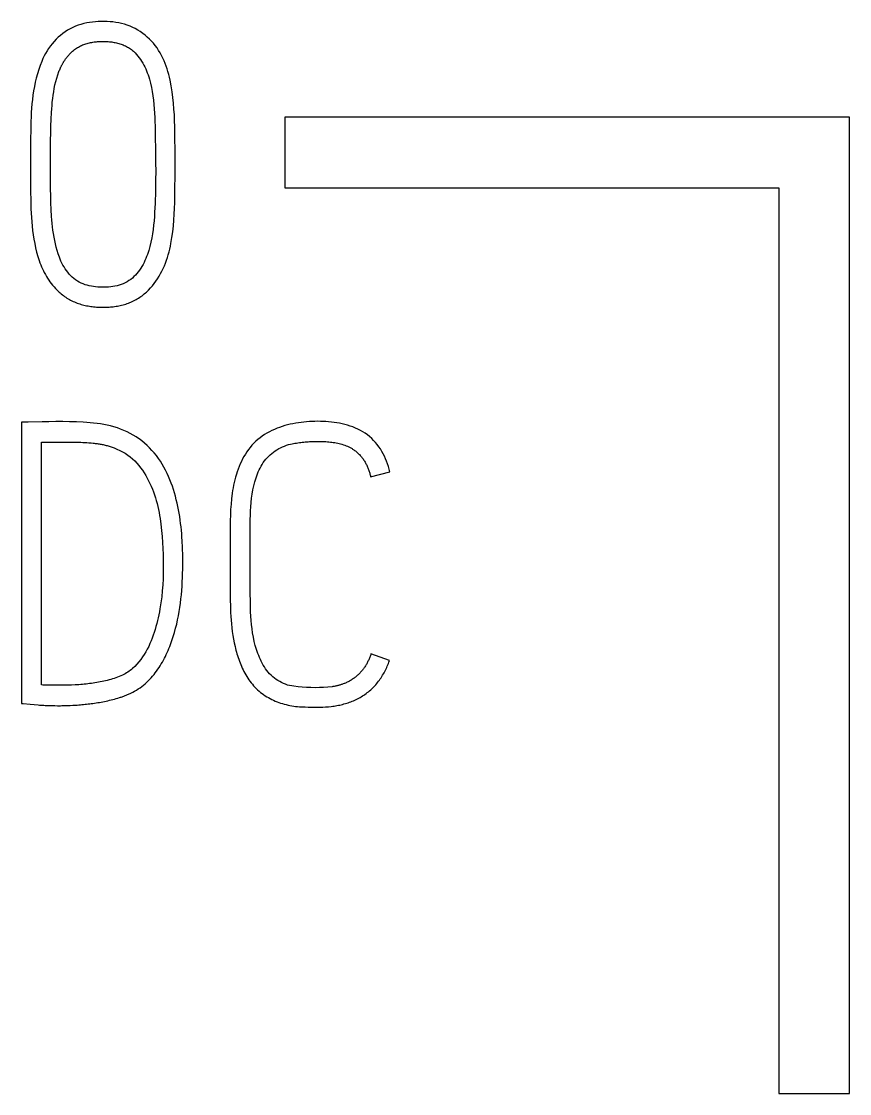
# Model space of a CAD drawing. Header units: millimetres. Extents: x 6750 to 121550, y -28210 to 66060.
# Drawn here: x 34020.16 to 34051.75, y 57361.91 to 57402.84 of the extents above; entities that cross this region are included whole.
import ezdxf

# ---------------------------------------------------------------- set-up
doc = ezdxf.new("R2010")
doc.units = ezdxf.units.MM
doc.layers.add('10000_FRONT', color=7, linetype='Continuous')
doc.layers.add('10500_FRONT_LABELING', color=7, linetype='Continuous')
doc.layers.add('DN.1. NET LIEN MANH', color=7, linetype='Continuous', lineweight=40)

# ---------------------------------------------------------------- blocks, each defined once
blk = doc.blocks.new('A$C0C6D7916')
at = {"layer": '10000_FRONT', "linetype": 'Continuous'}
for p, q in [((-31.65, 29.59), (-31.65, 29.29)), ((-29.25, 29.59), (-31.65, 29.59)), ((-29.25, 25.44), (-29.25, 29.59)), ((-31.65, 29.29), (-29.55, 29.29)), ((-29.55, 29.29), (-29.55, 25.44)), ((-29.55, 25.44), (-29.25, 25.44))]:
    blk.add_line(p, q, dxfattribs=at)
at = {"layer": '10500_FRONT_LABELING', "linetype": 'Continuous'}
for p, q in [((-32.2005, 29.5523), (-32.1995, 29.4973)), ((-32.1995, 29.4973), (-32.1989, 29.4606)), ((-32.1158, 29.4502), (-32.1161, 29.4999)), ((-32.1989, 29.4606), (-32.1984, 29.4239)), ((-32.1157, 29.4006), (-32.1158, 29.4502)), ((-32.73, 29.3861), (-32.7295, 29.2745)), ((-32.7683, 28.2937), (-32.7683, 27.0982)), ((-32.6832, 27.1766), (-32.6832, 28.2086)), ((-32.6832, 28.2086), (-32.5519, 28.2086)), ((-31.2848, 28.0617), (-31.2034, 28.0818)), ((-31.8814, 27.8055), (-31.881, 27.7356)), ((-31.7959, 27.5582), (-31.7959, 27.7552)), ((-31.881, 27.7356), (-31.881, 27.5493)), ((-31.2049, 27.2799), (-31.2833, 27.3082)), ((-32.5926, 27.1751), (-32.6033, 27.1751)), ((-32.582, 27.1753), (-32.5926, 27.1751)), ((-32.5553, 27.176), (-32.566, 27.1756)), ((-32.5394, 27.1766), (-32.5553, 27.176)), ((-32.7683, 27.0982), (-32.7608, 27.0975)), ((-32.7608, 27.0975), (-32.7311, 27.0948)), ((-32.7311, 27.0948), (-32.6975, 27.0918)), ((-32.5615, 27.0897), (-32.5497, 27.0903)), ((-32.5497, 27.0903), (-32.5378, 27.0909))]:
    blk.add_line(p, q, dxfattribs=at)
for points in [[(-32.1161, 29.4999), (-32.1164, 29.5248), (-32.1168, 29.5496), (-32.1176, 29.5745), (-32.1187, 29.5993), (-32.1202, 29.624), (-32.1222, 29.6487), (-32.1248, 29.6734), (-32.128, 29.6981), (-32.1319, 29.7227), (-32.1366, 29.7471), (-32.1394, 29.7593), (-32.1424, 29.7713), (-32.1457, 29.7833), (-32.1494, 29.7951), (-32.1534, 29.8069), (-32.1577, 29.8184), (-32.1624, 29.8299), (-32.1676, 29.8411), (-32.1731, 29.8522), (-32.179, 29.8631), (-32.1855, 29.8738), (-32.1924, 29.8841), (-32.1998, 29.8941), (-32.2077, 29.9038), (-32.216, 29.9131), (-32.2247, 29.922), (-32.2338, 29.9305), (-32.2432, 29.9385), (-32.2531, 29.9461), (-32.2633, 29.9533), (-32.2738, 29.9599), (-32.2846, 29.966), (-32.2957, 29.9716), (-32.3071, 29.9766), (-32.3188, 29.981), (-32.3307, 29.9848), (-32.3428, 29.988), (-32.355, 29.9906), (-32.3673, 29.9928), (-32.3796, 29.9944), (-32.392, 29.9956), (-32.4044, 29.9964), (-32.4169, 29.9967), (-32.4293, 29.9967), (-32.4418, 29.9962), (-32.4542, 29.9954), (-32.4666, 29.9941), (-32.479, 29.9924), (-32.4912, 29.9901), (-32.5034, 29.9874), (-32.5154, 29.9841), (-32.5273, 29.9803), (-32.539, 29.9759), (-32.5505, 29.9709), (-32.5617, 29.9654), (-32.5725, 29.9592), (-32.5829, 29.9525), (-32.593, 29.9453), (-32.6027, 29.9375), (-32.612, 29.9294), (-32.621, 29.9207), (-32.6295, 29.9116), (-32.6377, 29.9022), (-32.6454, 29.8924), (-32.6527, 29.8822), (-32.6595, 29.8717), (-32.6659, 29.8609), (-32.6718, 29.8498), (-32.6773, 29.8385), (-32.6823, 29.8269)], [(-32.5583, 29.8635), (-32.5547, 29.8671), (-32.5509, 29.8705), (-32.5471, 29.8738), (-32.5432, 29.8769), (-32.5392, 29.8799), (-32.5351, 29.8827), (-32.5308, 29.8854), (-32.5265, 29.888), (-32.5221, 29.8904), (-32.5176, 29.8926), (-32.513, 29.8948), (-32.5083, 29.8967), (-32.5036, 29.8986), (-32.4989, 29.9003), (-32.4941, 29.9018), (-32.4892, 29.9033), (-32.4844, 29.9046), (-32.4795, 29.9057), (-32.4745, 29.9068), (-32.4696, 29.9077), (-32.4646, 29.9086), (-32.4596, 29.9093), (-32.4546, 29.9099), (-32.4496, 29.9104), (-32.4445, 29.9108), (-32.4395, 29.9112), (-32.4345, 29.9114), (-32.4295, 29.9116), (-32.4245, 29.9117), (-32.4195, 29.9117), (-32.4145, 29.9116), (-32.4096, 29.9114), (-32.4046, 29.9112), (-32.3996, 29.9109), (-32.3946, 29.9104), (-32.3896, 29.9099), (-32.3846, 29.9093), (-32.3796, 29.9085), (-32.3746, 29.9077), (-32.3697, 29.9067), (-32.3647, 29.9057), (-32.3598, 29.9045), (-32.3549, 29.9032), (-32.3501, 29.9017), (-32.3453, 29.9002), (-32.3406, 29.8985), (-32.3359, 29.8966), (-32.3312, 29.8947), (-32.3267, 29.8925), (-32.3221, 29.8903), (-32.3177, 29.8879), (-32.3133, 29.8853), (-32.309, 29.8826), (-32.3048, 29.8798), (-32.3007, 29.8768), (-32.2968, 29.8737), (-32.2929, 29.8704), (-32.2891, 29.867), (-32.2855, 29.8635)], [(-32.6092, 29.7836), (-32.6076, 29.7877), (-32.6059, 29.7917), (-32.6042, 29.7957), (-32.6024, 29.7996), (-32.6005, 29.8036), (-32.5996, 29.8055), (-32.5986, 29.8074), (-32.5976, 29.8094), (-32.5966, 29.8113), (-32.5956, 29.8132), (-32.5945, 29.8151), (-32.5935, 29.817), (-32.5924, 29.8189), (-32.5913, 29.8208), (-32.5902, 29.8226), (-32.589, 29.8245), (-32.5879, 29.8263), (-32.5867, 29.8282), (-32.5855, 29.83), (-32.5843, 29.8318), (-32.5831, 29.8336), (-32.5819, 29.8353), (-32.5806, 29.8371), (-32.5794, 29.8389), (-32.5781, 29.8406), (-32.5768, 29.8423), (-32.5754, 29.844), (-32.5741, 29.8457), (-32.5728, 29.8474), (-32.5714, 29.8491), (-32.57, 29.8508), (-32.5686, 29.8524), (-32.5672, 29.854), (-32.5657, 29.8556), (-32.5643, 29.8572), (-32.5628, 29.8588), (-32.5613, 29.8604), (-32.5598, 29.862), (-32.5583, 29.8635)], [(-32.2855, 29.8635), (-32.2793, 29.8567), (-32.2734, 29.8496), (-32.2678, 29.8423), (-32.2625, 29.8348), (-32.2576, 29.8272), (-32.2529, 29.8194), (-32.2485, 29.8114), (-32.2443, 29.8032), (-32.2405, 29.795), (-32.2368, 29.7866), (-32.2335, 29.7781), (-32.2303, 29.7695), (-32.2274, 29.7608), (-32.2247, 29.752), (-32.2199, 29.7343), (-32.2159, 29.7164), (-32.2126, 29.6985), (-32.2098, 29.6804), (-32.2074, 29.6622), (-32.2055, 29.644), (-32.204, 29.6257), (-32.2027, 29.6074), (-32.2018, 29.589), (-32.2011, 29.5706), (-32.2005, 29.5523)], [(-32.6823, 29.8269), (-32.6891, 29.8095), (-32.6951, 29.7918), (-32.7006, 29.774), (-32.7054, 29.7561), (-32.7097, 29.7381), (-32.7134, 29.7199), (-32.7166, 29.7017), (-32.7194, 29.6833), (-32.7217, 29.6649), (-32.7237, 29.6464), (-32.7252, 29.6279), (-32.7265, 29.6093), (-32.7274, 29.5907), (-32.7281, 29.5721), (-32.7291, 29.5349), (-32.7297, 29.4977), (-32.73, 29.4605), (-32.7301, 29.4233), (-32.73, 29.3861)], [(-32.6448, 29.4332), (-32.6447, 29.4627), (-32.6445, 29.4923), (-32.644, 29.5218), (-32.6433, 29.5513), (-32.6421, 29.5807), (-32.6406, 29.6101), (-32.6396, 29.6248), (-32.6385, 29.6394), (-32.6371, 29.6541), (-32.6355, 29.6686), (-32.6336, 29.6832), (-32.6314, 29.6977), (-32.6288, 29.7122), (-32.6259, 29.7266), (-32.6224, 29.741), (-32.6185, 29.7553), (-32.6141, 29.7695), (-32.6092, 29.7836)], [(-32.6073, 28.9948), (-32.6121, 29.0089), (-32.6165, 29.0231), (-32.6204, 29.0373), (-32.6239, 29.0516), (-32.627, 29.066), (-32.6297, 29.0804), (-32.6321, 29.0948), (-32.6343, 29.1093), (-32.6361, 29.1238), (-32.6377, 29.1384), (-32.639, 29.153), (-32.6402, 29.1677), (-32.642, 29.197), (-32.6433, 29.2264), (-32.6441, 29.2559), (-32.6446, 29.2854), (-32.6448, 29.315), (-32.6449, 29.3445), (-32.6448, 29.4332)], [(-32.1984, 29.4239), (-32.1981, 29.3873), (-32.198, 29.3689), (-32.198, 29.3506), (-32.1981, 29.3323), (-32.1982, 29.3139), (-32.1985, 29.2956), (-32.1988, 29.2773), (-32.1993, 29.2589), (-32.1999, 29.2406), (-32.2006, 29.2223), (-32.2015, 29.204), (-32.2024, 29.1857), (-32.2036, 29.1674), (-32.2051, 29.1491), (-32.2069, 29.1308), (-32.209, 29.1126), (-32.2116, 29.0945), (-32.2147, 29.0765), (-32.2184, 29.0586), (-32.2227, 29.0408), (-32.2277, 29.0231), (-32.2333, 29.0056), (-32.2365, 28.997), (-32.2399, 28.9885), (-32.2435, 28.9801), (-32.2474, 28.9718), (-32.2516, 28.9636), (-32.2562, 28.9556), (-32.261, 28.9478), (-32.2662, 28.9401), (-32.2718, 28.9327), (-32.2776, 28.9255), (-32.2838, 28.9187), (-32.2903, 28.9121), (-32.2971, 28.906), (-32.3042, 28.9002), (-32.3117, 28.895), (-32.3195, 28.8902), (-32.3275, 28.8859), (-32.3358, 28.8821), (-32.3443, 28.8788), (-32.353, 28.876), (-32.3619, 28.8736), (-32.3709, 28.8715), (-32.3799, 28.8699), (-32.389, 28.8687), (-32.3982, 28.8677), (-32.4073, 28.8671), (-32.4165, 28.8668), (-32.4257, 28.8668), (-32.4348, 28.867), (-32.444, 28.8675), (-32.4531, 28.8683), (-32.4622, 28.8695), (-32.4712, 28.871), (-32.4801, 28.8728), (-32.489, 28.8751), (-32.4977, 28.8777), (-32.5063, 28.8809), (-32.5147, 28.8846), (-32.5229, 28.8887), (-32.5308, 28.8934), (-32.5385, 28.8985), (-32.5459, 28.904), (-32.5529, 28.91), (-32.5596, 28.9164), (-32.5658, 28.9232), (-32.5717, 28.9304), (-32.5773, 28.9377), (-32.5825, 28.9453), (-32.5875, 28.9531), (-32.5921, 28.9611), (-32.5964, 28.9692), (-32.6004, 28.9776), (-32.604, 28.9861), (-32.6073, 28.9948)], [(-32.2288, 28.8549), (-32.2201, 28.864), (-32.2119, 28.8734), (-32.2041, 28.8831), (-32.1968, 28.8931), (-32.1899, 28.9034), (-32.1834, 28.914), (-32.1773, 28.9247), (-32.1716, 28.9357), (-32.1662, 28.9469), (-32.1612, 28.9583), (-32.1566, 28.9699), (-32.1523, 28.9815), (-32.1484, 28.9933), (-32.1447, 29.0052), (-32.1414, 29.0172), (-32.1383, 29.0293), (-32.1356, 29.0414), (-32.1331, 29.0535), (-32.1287, 29.078), (-32.1252, 29.1026), (-32.1225, 29.1273), (-32.1204, 29.1521), (-32.1189, 29.177), (-32.1178, 29.2019), (-32.1171, 29.2268), (-32.1166, 29.2516), (-32.1163, 29.2765), (-32.1161, 29.3013), (-32.1159, 29.3261), (-32.1157, 29.3509), (-32.1157, 29.4006)], [(-32.7295, 29.2745), (-32.729, 29.2373), (-32.7279, 29.2001), (-32.7271, 29.1815), (-32.726, 29.163), (-32.7246, 29.1445), (-32.7229, 29.126), (-32.7208, 29.1075), (-32.7183, 29.0891), (-32.7155, 29.0707), (-32.7121, 29.0523), (-32.7082, 29.0339), (-32.7038, 29.0158), (-32.6987, 28.9978), (-32.693, 28.98), (-32.6898, 28.9713), (-32.6865, 28.9626), (-32.683, 28.9541), (-32.6792, 28.9456), (-32.6753, 28.9373), (-32.6712, 28.929), (-32.6668, 28.9209), (-32.6622, 28.9129), (-32.6574, 28.9051), (-32.6524, 28.8974), (-32.6471, 28.8899), (-32.6415, 28.8826), (-32.6358, 28.8754), (-32.6297, 28.8684), (-32.6234, 28.8615), (-32.6168, 28.8549)], [(-32.6168, 28.8549), (-32.6125, 28.8507), (-32.6081, 28.8465), (-32.6036, 28.8425), (-32.5991, 28.8386), (-32.5944, 28.8349), (-32.5897, 28.8313), (-32.5848, 28.8278), (-32.5799, 28.8244), (-32.5749, 28.8211), (-32.5698, 28.818), (-32.5646, 28.815), (-32.5593, 28.8122), (-32.5539, 28.8094), (-32.5484, 28.8068), (-32.5429, 28.8044), (-32.5374, 28.8021), (-32.5318, 28.7999), (-32.5261, 28.7979), (-32.5204, 28.796), (-32.5147, 28.7942), (-32.509, 28.7926), (-32.5032, 28.7911), (-32.4973, 28.7897), (-32.4914, 28.7884), (-32.4855, 28.7873), (-32.4796, 28.7862), (-32.4736, 28.7853), (-32.4677, 28.7845), (-32.4617, 28.7838), (-32.4557, 28.7832), (-32.4497, 28.7827), (-32.4438, 28.7824), (-32.4378, 28.7821), (-32.4318, 28.7819), (-32.4258, 28.7818), (-32.4199, 28.7818), (-32.4139, 28.7819), (-32.408, 28.782), (-32.402, 28.7823), (-32.3961, 28.7826), (-32.3901, 28.7831), (-32.3842, 28.7837), (-32.3782, 28.7843), (-32.3723, 28.7851), (-32.3663, 28.786), (-32.3604, 28.787), (-32.3545, 28.7882), (-32.3485, 28.7894), (-32.3427, 28.7908), (-32.3368, 28.7923), (-32.3311, 28.794), (-32.3253, 28.7957), (-32.3196, 28.7976), (-32.314, 28.7996), (-32.3084, 28.8018), (-32.3029, 28.8041), (-32.2974, 28.8065), (-32.292, 28.8091), (-32.2866, 28.8118), (-32.2813, 28.8147), (-32.2761, 28.8177), (-32.2709, 28.8209), (-32.2658, 28.8242), (-32.2609, 28.8276), (-32.256, 28.8311), (-32.2512, 28.8348), (-32.2465, 28.8386), (-32.2419, 28.8425), (-32.2375, 28.8465), (-32.2331, 28.8507), (-32.2288, 28.8549)], [(-32.6806, 28.295), (-32.7391, 28.294), (-32.7683, 28.2937)], [(-32.084, 27.7603), (-32.0853, 27.7898), (-32.0863, 27.8045), (-32.0874, 27.8192), (-32.0887, 27.8338), (-32.0902, 27.8484), (-32.0919, 27.863), (-32.0939, 27.8776), (-32.096, 27.8921), (-32.0984, 27.9066), (-32.101, 27.921), (-32.1039, 27.9354), (-32.1071, 27.9498), (-32.1105, 27.9641), (-32.1142, 27.9784), (-32.1181, 27.9926), (-32.1224, 28.0068), (-32.127, 28.0209), (-32.132, 28.0349), (-32.1373, 28.0487), (-32.1431, 28.0624), (-32.1493, 28.0758), (-32.1559, 28.0891), (-32.1629, 28.1021), (-32.1703, 28.1148), (-32.1782, 28.1272), (-32.1864, 28.1394), (-32.1952, 28.1512), (-32.2043, 28.1626), (-32.2139, 28.1737), (-32.2239, 28.1844), (-32.2344, 28.1946), (-32.2453, 28.2045), (-32.2567, 28.2138), (-32.2686, 28.2227), (-32.2747, 28.2269), (-32.2808, 28.231), (-32.2934, 28.2387), (-32.3064, 28.2459), (-32.3196, 28.2524), (-32.3331, 28.2584), (-32.3469, 28.2639), (-32.3609, 28.2689), (-32.3751, 28.2733), (-32.3894, 28.2773), (-32.4039, 28.2807), (-32.4183, 28.2836), (-32.4328, 28.286), (-32.4473, 28.288), (-32.4619, 28.2897), (-32.4764, 28.291), (-32.491, 28.2921), (-32.5055, 28.293), (-32.5347, 28.2945), (-32.5638, 28.2953), (-32.593, 28.2957), (-32.6222, 28.2957), (-32.6514, 28.2954), (-32.6806, 28.295)], [(-31.2034, 28.0818), (-31.2062, 28.0933), (-31.2093, 28.1047), (-31.2129, 28.116), (-31.2169, 28.1271), (-31.2212, 28.138), (-31.226, 28.1488), (-31.2312, 28.1593), (-31.2369, 28.1695), (-31.243, 28.1795), (-31.2495, 28.1892), (-31.2565, 28.1985), (-31.264, 28.2076), (-31.2719, 28.2162), (-31.2803, 28.2244), (-31.2892, 28.2322), (-31.2985, 28.2395), (-31.3081, 28.2463), (-31.318, 28.2526), (-31.3282, 28.2584), (-31.3386, 28.2637), (-31.3493, 28.2686), (-31.3601, 28.273), (-31.3712, 28.2769), (-31.3824, 28.2805), (-31.3937, 28.2837), (-31.4052, 28.2865), (-31.4167, 28.2889), (-31.4283, 28.2909), (-31.44, 28.2926), (-31.4517, 28.294), (-31.4633, 28.2951), (-31.475, 28.296), (-31.4867, 28.2966), (-31.4984, 28.297), (-31.5101, 28.2971), (-31.5218, 28.297), (-31.5335, 28.2966), (-31.5452, 28.296), (-31.5568, 28.2952), (-31.5685, 28.294), (-31.5801, 28.2927), (-31.5916, 28.2911), (-31.6032, 28.2892), (-31.6146, 28.2871), (-31.6261, 28.2847), (-31.6375, 28.2819), (-31.6489, 28.2788), (-31.6602, 28.2754), (-31.6714, 28.2715), (-31.6825, 28.2673), (-31.6934, 28.2628), (-31.7042, 28.2578), (-31.7147, 28.2525), (-31.7251, 28.2468), (-31.7352, 28.2406), (-31.745, 28.2341), (-31.7545, 28.2272), (-31.7637, 28.2199), (-31.7725, 28.2121), (-31.7809, 28.204), (-31.7889, 28.1954), (-31.7965, 28.1865), (-31.8037, 28.1773), (-31.8105, 28.1678), (-31.8169, 28.1579), (-31.823, 28.1479), (-31.8286, 28.1375), (-31.8339, 28.127), (-31.8389, 28.1163), (-31.8435, 28.1054), (-31.8477, 28.0943), (-31.8516, 28.0831), (-31.8552, 28.0718), (-31.8585, 28.0604), (-31.8615, 28.049), (-31.8643, 28.0376), (-31.8667, 28.0261), (-31.869, 28.0146), (-31.871, 28.0031), (-31.8728, 27.9915), (-31.8758, 27.9683), (-31.878, 27.9451), (-31.8795, 27.9219), (-31.8805, 27.8986), (-31.881, 27.8754), (-31.8813, 27.8521), (-31.8814, 27.8288), (-31.8814, 27.8055)], [(-32.5519, 28.2086), (-32.5431, 28.2086), (-32.5343, 28.2084), (-32.5255, 28.2082), (-32.5167, 28.2079), (-32.5079, 28.2076), (-32.4991, 28.2071), (-32.4903, 28.2065), (-32.4816, 28.2059), (-32.4728, 28.2052), (-32.464, 28.2044), (-32.4597, 28.204), (-32.4553, 28.2035), (-32.4509, 28.203), (-32.4466, 28.2024), (-32.4423, 28.2018), (-32.4379, 28.2011), (-32.4336, 28.2004), (-32.4293, 28.1996), (-32.425, 28.1988), (-32.4207, 28.1979), (-32.4165, 28.197), (-32.4122, 28.196), (-32.4079, 28.1949), (-32.4037, 28.1938), (-32.3995, 28.1926), (-32.3953, 28.1913), (-32.3911, 28.1899), (-32.387, 28.1885)], [(-31.6247, 28.2001), (-31.6185, 28.2014), (-31.6123, 28.2026), (-31.6061, 28.2037), (-31.5999, 28.2047), (-31.5937, 28.2057), (-31.5875, 28.2066), (-31.5813, 28.2074), (-31.5751, 28.2082), (-31.5688, 28.2088), (-31.5626, 28.2094), (-31.5563, 28.21), (-31.5501, 28.2104), (-31.5438, 28.2108), (-31.5376, 28.2111), (-31.5313, 28.2114), (-31.525, 28.2116), (-31.5187, 28.2117), (-31.5125, 28.2118), (-31.5062, 28.2117), (-31.4999, 28.2117), (-31.4937, 28.2115), (-31.4874, 28.2113), (-31.4811, 28.211), (-31.4748, 28.2107), (-31.4685, 28.2103), (-31.4622, 28.2097), (-31.4559, 28.2091), (-31.4497, 28.2084), (-31.4434, 28.2075), (-31.4372, 28.2065), (-31.431, 28.2054), (-31.4248, 28.2042), (-31.4187, 28.2028), (-31.4126, 28.2012), (-31.4066, 28.1995), (-31.4006, 28.1977), (-31.3947, 28.1956), (-31.3889, 28.1934), (-31.3832, 28.1909), (-31.3803, 28.1897), (-31.3775, 28.1883), (-31.3747, 28.1869), (-31.3719, 28.1855), (-31.3692, 28.184), (-31.3665, 28.1825), (-31.3638, 28.1809), (-31.3611, 28.1792), (-31.3584, 28.1775), (-31.3558, 28.1757)], [(-32.387, 28.1885), (-32.3746, 28.1841), (-32.3625, 28.1792), (-32.3506, 28.1737), (-32.339, 28.1677), (-32.3278, 28.1611), (-32.3169, 28.1539), (-32.3065, 28.1462), (-32.2965, 28.138), (-32.2871, 28.1292), (-32.2781, 28.1199), (-32.2698, 28.11), (-32.2618, 28.0998), (-32.2543, 28.0892), (-32.2471, 28.0784), (-32.2404, 28.0674), (-32.234, 28.0561), (-32.228, 28.0446), (-32.2223, 28.033), (-32.217, 28.0211), (-32.2121, 28.0091), (-32.2075, 27.997), (-32.2033, 27.9847), (-32.1994, 27.9724), (-32.1957, 27.9601), (-32.1924, 27.9476), (-32.1893, 27.9351), (-32.1865, 27.9226), (-32.1839, 27.91), (-32.1816, 27.8974), (-32.1795, 27.8847), (-32.1759, 27.8593), (-32.173, 27.8337), (-32.1707, 27.8081), (-32.169, 27.7824), (-32.1677, 27.7566), (-32.1668, 27.7309), (-32.1661, 27.7053), (-32.1658, 27.6796), (-32.166, 27.6539), (-32.1667, 27.6281), (-32.168, 27.6025), (-32.1699, 27.5768), (-32.1724, 27.5512), (-32.1757, 27.5257), (-32.1797, 27.5003), (-32.182, 27.4877), (-32.1845, 27.475), (-32.1872, 27.4625), (-32.1902, 27.4499), (-32.1933, 27.4374), (-32.1967, 27.4249), (-32.2003, 27.4125), (-32.2041, 27.4002), (-32.2082, 27.388), (-32.2126, 27.3759), (-32.2173, 27.3639), (-32.2224, 27.3521), (-32.2278, 27.3404), (-32.2336, 27.3289), (-32.2398, 27.3175), (-32.2465, 27.3064), (-32.2536, 27.2955), (-32.2611, 27.2849), (-32.2691, 27.2747), (-32.2776, 27.2649), (-32.2865, 27.2556), (-32.2959, 27.2469), (-32.3008, 27.2427), (-32.3059, 27.2387), (-32.311, 27.2349), (-32.3163, 27.2312), (-32.3217, 27.2277), (-32.3273, 27.2244), (-32.333, 27.2212), (-32.3388, 27.2183)], [(-31.7962, 27.8268), (-31.7963, 27.8447), (-31.7962, 27.8626), (-31.796, 27.8805), (-31.7955, 27.8984), (-31.7948, 27.9163), (-31.7938, 27.9341), (-31.7924, 27.952), (-31.7905, 27.9699), (-31.7881, 27.9878), (-31.7851, 28.0056), (-31.7814, 28.0232), (-31.777, 28.0405), (-31.7745, 28.0491), (-31.7717, 28.0576), (-31.7688, 28.0661), (-31.7656, 28.0744), (-31.7622, 28.0826), (-31.7585, 28.0907), (-31.7546, 28.0987), (-31.7504, 28.1065), (-31.7458, 28.1141), (-31.7408, 28.1216), (-31.7355, 28.1287), (-31.7299, 28.1357), (-31.724, 28.1424), (-31.7178, 28.1488), (-31.7113, 28.1549), (-31.7045, 28.1607), (-31.6975, 28.1662), (-31.6902, 28.1715), (-31.6827, 28.1763), (-31.6749, 28.1809), (-31.667, 28.185), (-31.6589, 28.1888), (-31.6505, 28.1922), (-31.6421, 28.1953), (-31.6334, 28.1979), (-31.6247, 28.2001)], [(-31.3558, 28.1757), (-31.3526, 28.1734), (-31.3494, 28.1711), (-31.3463, 28.1687), (-31.3433, 28.1662), (-31.3403, 28.1636), (-31.3374, 28.1609), (-31.3346, 28.1582), (-31.3318, 28.1554), (-31.3292, 28.1525), (-31.3266, 28.1496), (-31.324, 28.1465), (-31.3216, 28.1434), (-31.3192, 28.1403), (-31.3169, 28.1371), (-31.3147, 28.1339), (-31.3125, 28.1306), (-31.3105, 28.1273), (-31.3085, 28.1239), (-31.3066, 28.1205), (-31.3047, 28.1171), (-31.303, 28.1136), (-31.3013, 28.1101), (-31.2996, 28.1065), (-31.2981, 28.1029), (-31.2965, 28.0993), (-31.2951, 28.0956), (-31.2937, 28.0919), (-31.2924, 28.0882), (-31.2911, 28.0845), (-31.2899, 28.0807), (-31.2888, 28.0769), (-31.2877, 28.0732), (-31.2867, 28.0694), (-31.2857, 28.0655), (-31.2848, 28.0617)], [(-31.7959, 27.7552), (-31.7959, 27.7731), (-31.7962, 27.8268)], [(-32.3037, 27.1418), (-32.2955, 27.1458), (-32.2874, 27.1502), (-32.2795, 27.1548), (-32.2718, 27.1597), (-32.2642, 27.1648), (-32.2569, 27.1702), (-32.2498, 27.1759), (-32.2428, 27.1818), (-32.2361, 27.1878), (-32.2295, 27.1942), (-32.2231, 27.2007), (-32.2169, 27.2073), (-32.2109, 27.2142), (-32.2051, 27.2212), (-32.1995, 27.2284), (-32.194, 27.2357), (-32.1888, 27.2432), (-32.1837, 27.2508), (-32.1788, 27.2585), (-32.1741, 27.2662), (-32.1695, 27.2741), (-32.1651, 27.2821), (-32.1609, 27.2901), (-32.1568, 27.2982), (-32.1529, 27.3064), (-32.1491, 27.3147), (-32.1454, 27.323), (-32.1419, 27.3314), (-32.1385, 27.3398), (-32.1352, 27.3483), (-32.1291, 27.3654), (-32.1234, 27.3827), (-32.1181, 27.4001), (-32.1133, 27.4176), (-32.1088, 27.4351), (-32.1048, 27.4528), (-32.1012, 27.4705), (-32.098, 27.4883), (-32.0951, 27.5062), (-32.0926, 27.5241), (-32.0905, 27.5421), (-32.0886, 27.5601), (-32.0871, 27.5782), (-32.0858, 27.5964), (-32.0848, 27.6145), (-32.0841, 27.6327), (-32.0835, 27.6509), (-32.0832, 27.6692), (-32.0831, 27.6874), (-32.0831, 27.7056), (-32.0833, 27.7238), (-32.084, 27.7603)], [(-31.881, 27.5493), (-31.8809, 27.5331), (-31.8807, 27.5169), (-31.8803, 27.5006), (-31.8796, 27.4843), (-31.8788, 27.4681), (-31.8777, 27.4519), (-31.8763, 27.4357), (-31.8746, 27.4196), (-31.8726, 27.4035), (-31.8703, 27.3875), (-31.8676, 27.3715), (-31.8645, 27.3557), (-31.861, 27.34), (-31.8591, 27.3322), (-31.857, 27.3244), (-31.8549, 27.3166), (-31.8527, 27.3089), (-31.8503, 27.3012), (-31.8478, 27.2935), (-31.8452, 27.2859), (-31.8424, 27.2783), (-31.8396, 27.2708), (-31.8366, 27.2633), (-31.8334, 27.2558), (-31.8301, 27.2484), (-31.8267, 27.241), (-31.8231, 27.2337), (-31.8192, 27.2265), (-31.8152, 27.2194), (-31.811, 27.2124), (-31.8066, 27.2055), (-31.8021, 27.1987), (-31.7973, 27.1921), (-31.7924, 27.1856), (-31.7872, 27.1793), (-31.7819, 27.1731), (-31.7764, 27.1671), (-31.7708, 27.1613), (-31.7649, 27.1557), (-31.7589, 27.1503), (-31.7527, 27.1451), (-31.7463, 27.1401), (-31.7397, 27.1354), (-31.7329, 27.1309), (-31.726, 27.1266), (-31.719, 27.1226), (-31.7119, 27.1187), (-31.7047, 27.115), (-31.6973, 27.1116), (-31.6899, 27.1083), (-31.6824, 27.1053), (-31.6747, 27.1024), (-31.6671, 27.0998), (-31.6593, 27.0973), (-31.6515, 27.095), (-31.6436, 27.093), (-31.6357, 27.0911), (-31.6277, 27.0895), (-31.6196, 27.088), (-31.6116, 27.0868), (-31.6034, 27.0857), (-31.5953, 27.0849), (-31.5872, 27.0842)], [(-31.4482, 27.1692), (-31.4663, 27.1671), (-31.4844, 27.1658), (-31.5025, 27.1651), (-31.5206, 27.165), (-31.5387, 27.1654), (-31.5569, 27.1661), (-31.575, 27.1671), (-31.5931, 27.1686), (-31.6111, 27.1708), (-31.6201, 27.1722), (-31.6289, 27.1741), (-31.6377, 27.1764), (-31.6463, 27.1793), (-31.6547, 27.1826), (-31.663, 27.1864), (-31.6711, 27.1907), (-31.6789, 27.1953), (-31.6865, 27.2004), (-31.6939, 27.2058), (-31.7009, 27.2117), (-31.7076, 27.2178), (-31.7139, 27.2244), (-31.7199, 27.2312), (-31.7256, 27.2383), (-31.7309, 27.2457), (-31.7359, 27.2532), (-31.7407, 27.261), (-31.7451, 27.2689), (-31.7493, 27.277), (-31.7532, 27.2851), (-31.7569, 27.2934), (-31.7604, 27.3017), (-31.7636, 27.3101), (-31.7696, 27.3272), (-31.7747, 27.3445), (-31.7791, 27.362), (-31.7829, 27.3797), (-31.786, 27.3975), (-31.7886, 27.4153), (-31.7907, 27.4332), (-31.7923, 27.451), (-31.7936, 27.4688), (-31.7945, 27.4867), (-31.7952, 27.5046), (-31.7956, 27.5225), (-31.7958, 27.5403), (-31.7959, 27.5582)], [(-31.2833, 27.3082), (-31.2845, 27.3047), (-31.2858, 27.3011), (-31.2871, 27.2976), (-31.2885, 27.2941), (-31.2899, 27.2907), (-31.2913, 27.2872), (-31.2928, 27.2838), (-31.2944, 27.2804), (-31.296, 27.277), (-31.2977, 27.2736), (-31.2994, 27.2703), (-31.3012, 27.267), (-31.303, 27.2637), (-31.3049, 27.2604), (-31.3069, 27.2572), (-31.3089, 27.2541), (-31.311, 27.251), (-31.3131, 27.2479), (-31.3153, 27.2449), (-31.3176, 27.2419), (-31.3199, 27.239), (-31.3223, 27.2362), (-31.3248, 27.2334), (-31.3273, 27.2306), (-31.3299, 27.228), (-31.3325, 27.2253), (-31.3352, 27.2227), (-31.3379, 27.2201), (-31.3407, 27.2176), (-31.3435, 27.2151), (-31.3463, 27.2127), (-31.3493, 27.2103), (-31.3522, 27.208), (-31.3552, 27.2057), (-31.3582, 27.2035), (-31.3613, 27.2014), (-31.3644, 27.1993), (-31.3675, 27.1973), (-31.3707, 27.1953), (-31.3739, 27.1934), (-31.3772, 27.1916), (-31.3805, 27.1898), (-31.3839, 27.1881)], [(-31.5872, 27.0842), (-31.5626, 27.083), (-31.5502, 27.0825), (-31.5379, 27.0822), (-31.5255, 27.082), (-31.5132, 27.082), (-31.5008, 27.0822), (-31.4885, 27.0826), (-31.4763, 27.0833), (-31.464, 27.0843), (-31.4519, 27.0855), (-31.4458, 27.0863), (-31.4397, 27.0871), (-31.4337, 27.0881), (-31.4277, 27.0891), (-31.4217, 27.0902), (-31.4157, 27.0914), (-31.4098, 27.0927), (-31.4039, 27.0941), (-31.398, 27.0957), (-31.3921, 27.0973), (-31.3862, 27.099), (-31.3804, 27.1009), (-31.3746, 27.1029), (-31.3688, 27.105), (-31.3631, 27.1072), (-31.3574, 27.1096), (-31.3517, 27.1121), (-31.3461, 27.1147), (-31.3406, 27.1174), (-31.3351, 27.1203), (-31.3297, 27.1233), (-31.3243, 27.1265), (-31.3191, 27.1297), (-31.3139, 27.1331), (-31.3087, 27.1366), (-31.3037, 27.1402), (-31.2988, 27.1439), (-31.2939, 27.1478), (-31.2891, 27.1517), (-31.2845, 27.1558), (-31.2799, 27.16), (-31.2754, 27.1643), (-31.2711, 27.1687), (-31.2669, 27.1732), (-31.2628, 27.1778), (-31.2587, 27.1825), (-31.2549, 27.1873), (-31.2511, 27.1921), (-31.2474, 27.1971), (-31.2438, 27.2022), (-31.2404, 27.2073), (-31.237, 27.2125), (-31.2338, 27.2178), (-31.2307, 27.2232), (-31.2276, 27.2286), (-31.2247, 27.2341), (-31.2219, 27.2396), (-31.2192, 27.2453), (-31.2165, 27.2509), (-31.214, 27.2566), (-31.2116, 27.2624), (-31.2093, 27.2682), (-31.2071, 27.274), (-31.2049, 27.2799)], [(-32.3388, 27.2183), (-32.3458, 27.2153), (-32.3529, 27.2124), (-32.36, 27.2096), (-32.3671, 27.207), (-32.3744, 27.2046), (-32.3816, 27.2023), (-32.3889, 27.2001), (-32.3963, 27.1981), (-32.4037, 27.1962), (-32.4111, 27.1945), (-32.4186, 27.1928), (-32.426, 27.1911), (-32.4335, 27.1896), (-32.441, 27.1881), (-32.4485, 27.1868), (-32.456, 27.1855), (-32.4636, 27.1843), (-32.4711, 27.1831), (-32.4786, 27.1821), (-32.4862, 27.1811), (-32.4938, 27.1803), (-32.5013, 27.1795), (-32.5089, 27.1787), (-32.5165, 27.1781), (-32.5241, 27.1775), (-32.5317, 27.177), (-32.5394, 27.1766)], [(-32.6033, 27.1751), (-32.6459, 27.175), (-32.6513, 27.1751), (-32.6566, 27.1751), (-32.6619, 27.1753), (-32.6673, 27.1755), (-32.6726, 27.1758), (-32.6779, 27.1761), (-32.6832, 27.1766)], [(-32.566, 27.1756), (-32.5767, 27.1754), (-32.582, 27.1753)], [(-31.3839, 27.1881), (-31.3866, 27.1869), (-31.3894, 27.1856), (-31.3922, 27.1844), (-31.3951, 27.1832), (-31.3979, 27.1821), (-31.4008, 27.181), (-31.4036, 27.1799), (-31.4065, 27.1789), (-31.4094, 27.1779), (-31.4124, 27.177), (-31.4153, 27.1761), (-31.4182, 27.1753), (-31.4212, 27.1745), (-31.4241, 27.1737), (-31.4271, 27.173), (-31.4301, 27.1723), (-31.4331, 27.1717), (-31.4361, 27.1711), (-31.4391, 27.1706), (-31.4421, 27.1701), (-31.4451, 27.1696), (-31.4482, 27.1692)], [(-32.4586, 27.0991), (-32.4513, 27.1003), (-32.4441, 27.1014), (-32.4369, 27.1027), (-32.4296, 27.104), (-32.4224, 27.1053), (-32.4152, 27.1067), (-32.408, 27.1082), (-32.4009, 27.1098), (-32.3937, 27.1114), (-32.3866, 27.1131), (-32.3794, 27.1148), (-32.3723, 27.1167), (-32.3653, 27.1186), (-32.3583, 27.1207), (-32.3513, 27.1229), (-32.3478, 27.124), (-32.3444, 27.1252), (-32.3409, 27.1264), (-32.3375, 27.1276), (-32.334, 27.1289), (-32.3306, 27.1302), (-32.3272, 27.1315), (-32.3238, 27.1329), (-32.3205, 27.1343), (-32.3171, 27.1357), (-32.3137, 27.1372), (-32.3104, 27.1387), (-32.3071, 27.1402), (-32.3037, 27.1418)], [(-32.6975, 27.0918), (-32.6917, 27.0913), (-32.6857, 27.0908), (-32.6798, 27.0904), (-32.6739, 27.09), (-32.668, 27.0897), (-32.6621, 27.0894), (-32.6562, 27.0892), (-32.6503, 27.089), (-32.6444, 27.0889), (-32.6384, 27.0887), (-32.6325, 27.0886), (-32.6266, 27.0886), (-32.6148, 27.0885)], [(-32.6148, 27.0885), (-32.6088, 27.0885), (-32.6029, 27.0885), (-32.597, 27.0886), (-32.5911, 27.0887), (-32.5851, 27.0888), (-32.5792, 27.089), (-32.5733, 27.0892), (-32.5615, 27.0897)], [(-32.5378, 27.0909), (-32.5312, 27.0914), (-32.5246, 27.0919), (-32.518, 27.0925), (-32.5114, 27.0931), (-32.5047, 27.0937), (-32.4981, 27.0944), (-32.4915, 27.0951), (-32.4849, 27.0958), (-32.4783, 27.0966), (-32.4718, 27.0974), (-32.4652, 27.0983), (-32.4586, 27.0991)]]:
    blk.add_lwpolyline(points, dxfattribs=at)

msp = doc.modelspace()

# ---------------------------------------------------------------- block references
at = {"layer": 'DN.1. NET LIEN MANH', "xscale": 8.981300112304329, "yscale": 8.981300112304329, "zscale": 8.981300112304329}
msp.add_blockref('A$C0C6D7916', (34314.458, 57133.431), dxfattribs=at)

doc.saveas('drawing.dxf')
